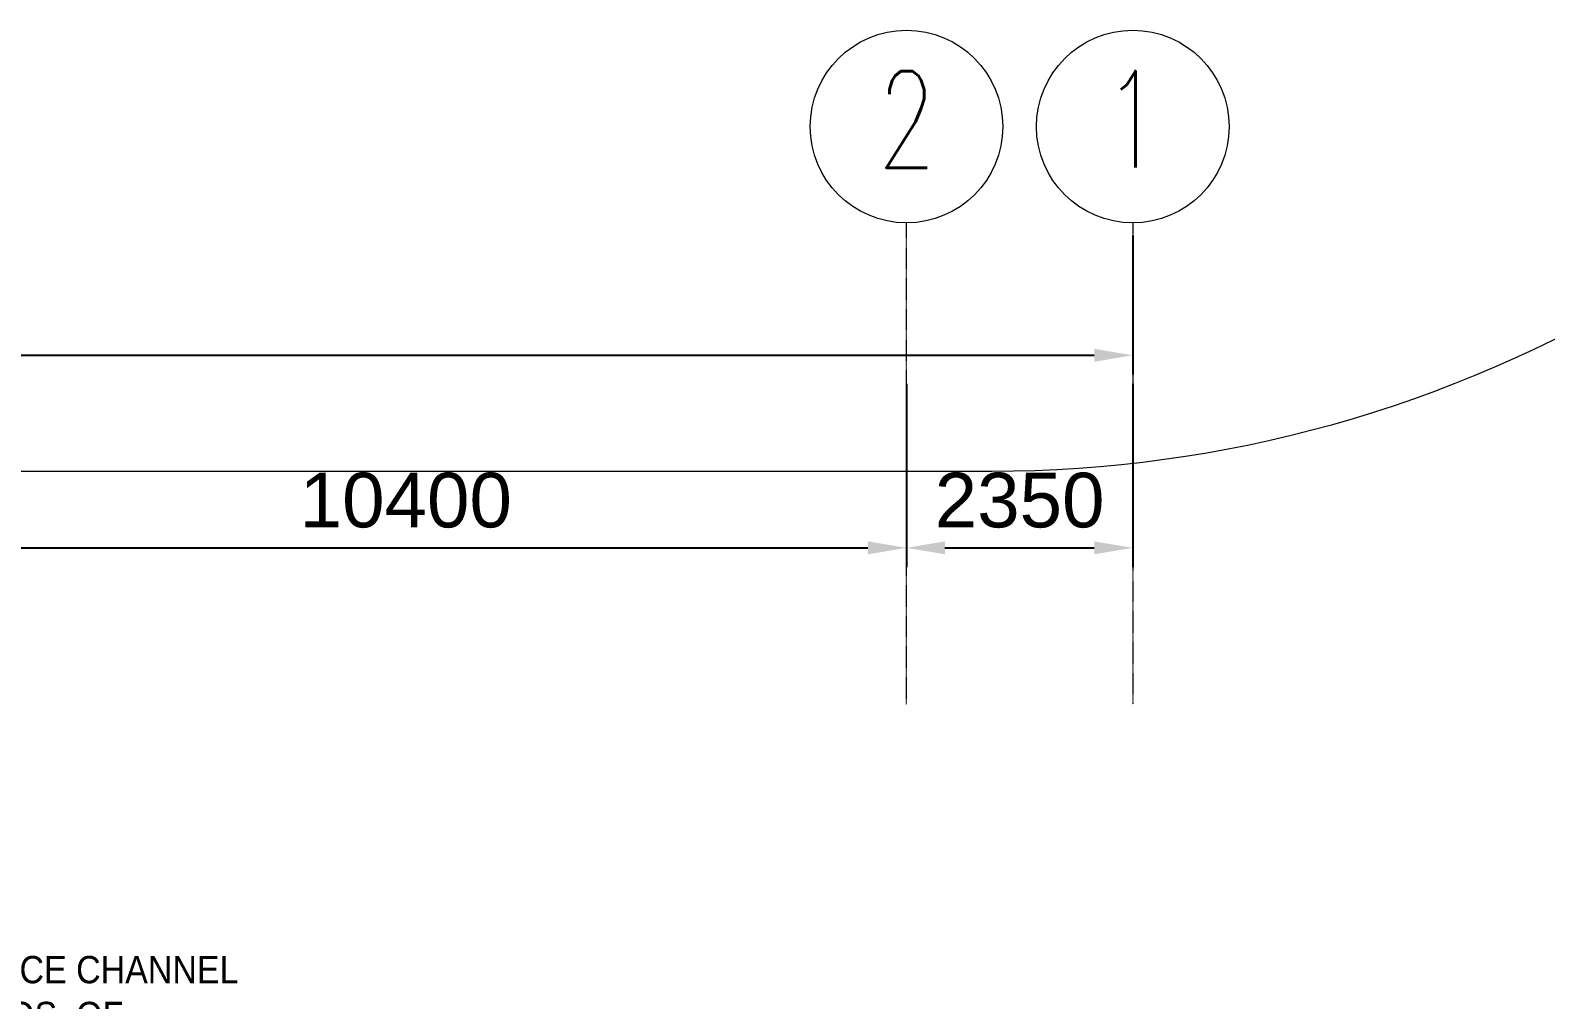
# Model space of a CAD drawing. Header units: millimetres. Extents: x 12827 to 178996, y -27589 to 73652.
# Drawn here: x 76889 to 92628, y 53935 to 64003 of the extents above; entities that cross this region are included whole.
import ezdxf

# ---------------------------------------------------------------- set-up
doc = ezdxf.new("R2010")
doc.units = ezdxf.units.MM
doc.linetypes.add('Grid Line__1_200_', pattern=[10.5, 6, -1.5, 1.5, -1.5])
for name, color, linetype, lineweight in [('A-ANNO-DIMS', 211, 'Continuous', 5), ('A-ANNO-NOTE', 131, 'Continuous', 25), ('A-FLOR', 192, 'Continuous', 9), ('G-ANNO-TEXT', 231, 'Continuous', 5), ('S-GRID', 1, 'Continuous', 5), ('S-GRID-IDEN', 1, 'Continuous', 25)]:
    doc.layers.add(name, color=color, linetype=linetype, lineweight=lineweight)
doc.styles.add('RomanS', font='romans__.ttf', dxfattribs={"width": 0.7, "height": 1003.164557})
doc.styles.add('Swis721 BT_1', font='swiss.ttf', dxfattribs={"width": 0.89, "height": 283.821263})
doc.styles.add('Swis721 BT_3', font='swiss.ttf', dxfattribs={"height": 567.642527})
doc.dimstyles.new('DLN_3mm', dxfattribs={"dimscale": 304.8, "dimtxt": 600, "dimasz": 1.312336, "dimexe": 0.656168, "dimexo": 0.0625, "dimgap": 0.656168, "dimtad": 1, "dimdec": 0, "dimzin": 0, "dimdsep": 46, "dimtxsty": 'Swis721 BT_3', "dimsah": 1, "dimcen": 0.09, "dimadec": 0, "dimazin": 0, "dimtfac": 1, "dimtdec": 4, "dimtix": 1, "dimtmove": 0, "dimatfit": 3, "dimfxl": 0.656168, "dimfxlon": 1, "dimtvp": 1, "dimtolj": 1, "dimtzin": 0, "dimarcsym": 2})

# ---------------------------------------------------------------- blocks, each defined once
blk = doc.blocks.new('Grid - Bubble - 10mm-1724413-Copy of 1_F')
at = {"layer": 'A-ANNO-NOTE', "lineweight": 5}
blk.add_circle((0, 0), 5, dxfattribs=at)
blk = doc.blocks.new('DIMBLOCK12-Copy of 1_F')
at = {"layer": 'A-ANNO-DIMS', "color": 0, "lineweight": -2, "transparency": 16777216}
for p, q in [((75589, 63019), (75589, 58428)), ((85989, 60331), (85989, 58428)), ((75989, 58628), (85589, 58628))]:
    blk.add_line(p, q, dxfattribs=at)
at = {"layer": 'A-ANNO-DIMS', "color": 0, "transparency": 16777216}
for points in [[(75989, 58695), (75989, 58561), (75589, 58628)], [(85589, 58695), (85589, 58561), (85989, 58628)]]:
    blk.add_solid(points, dxfattribs=at)
at = {"layer": 'Defpoints', "color": 0, "transparency": 16777216}
for p in [(75589, 63038), (85989, 60350), (85989, 58628)]:
    blk.add_point(p, dxfattribs=at)
at = {"layer": 'A-ANNO-DIMS', "color": 0, "transparency": 16777216, "insert": (80789, 59120), "char_height": 567.6, "width": 2628.57, "attachment_point": 5, "style": 'Swis721 BT_3'}
blk.add_mtext('\\A1;10400', dxfattribs=at)
blk = doc.blocks.new('DIMBLOCK13-Copy of 1_F')
at = {"layer": 'A-ANNO-DIMS', "color": 0, "lineweight": -2, "transparency": 16777216}
for p, q in [((85989, 60331), (85989, 58428)), ((88339, 60331), (88339, 58428)), ((86389, 58628), (87939, 58628))]:
    blk.add_line(p, q, dxfattribs=at)
at = {"layer": 'A-ANNO-DIMS', "color": 0, "transparency": 16777216}
for points in [[(86389, 58695), (86389, 58561), (85989, 58628)], [(87939, 58695), (87939, 58561), (88339, 58628)]]:
    blk.add_solid(points, dxfattribs=at)
at = {"layer": 'Defpoints', "color": 0, "transparency": 16777216}
for p in [(85989, 60350), (88339, 60350), (88339, 58628)]:
    blk.add_point(p, dxfattribs=at)
at = {"layer": 'A-ANNO-DIMS', "color": 0, "transparency": 16777216, "insert": (87164, 59120), "char_height": 567.6, "width": 2102.86, "attachment_point": 5, "style": 'Swis721 BT_3'}
blk.add_mtext('\\A1;2350', dxfattribs=at)
blk = doc.blocks.new('DIMBLOCK14-Copy of 1_F')
at = {"layer": 'A-ANNO-DIMS', "color": 0, "lineweight": -2, "transparency": 16777216}
for p, q in [((88339, 61871), (88339, 60428)), ((40339, 59922), (40339, 60828)), ((40739, 60628), (87939, 60628))]:
    blk.add_line(p, q, dxfattribs=at)
at = {"layer": 'A-ANNO-DIMS', "color": 0, "transparency": 16777216}
for points in [[(40739, 60695), (40739, 60561), (40339, 60628)], [(87939, 60695), (87939, 60561), (88339, 60628)]]:
    blk.add_solid(points, dxfattribs=at)
at = {"layer": 'Defpoints', "color": 0, "transparency": 16777216}
for p in [(88339, 61890), (88339, 60628), (40339, 59903)]:
    blk.add_point(p, dxfattribs=at)
at = {"layer": 'A-ANNO-DIMS', "color": 0, "transparency": 16777216, "insert": (64339, 61120), "char_height": 567.6, "width": 2628.57, "attachment_point": 5, "style": 'Swis721 BT_3'}
blk.add_mtext('\\A1;48000', dxfattribs=at)

msp = doc.modelspace()

# ---------------------------------------------------------------- linework, layer by layer
at = {"layer": 'A-FLOR'}
msp.add_line((43089.37467, 59425.26446), (86876.24724, 59425.26446), dxfattribs=at)
msp.add_arc((86876.24724, 72575.26446), 13150, 269.999999999, 301.23310812, dxfattribs=at)
at = {"layer": 'S-GRID', "linetype": 'Grid Line__1_200_'}
for p, q in [((85989.29296, 57003.12998), (85989.29296, 62003.12998)), ((88339.29296, 62003.12998), (88339.29296, 57003.12998))]:
    msp.add_line(p, q, dxfattribs=at)

# ---------------------------------------------------------------- block references
at = {"layer": 'S-GRID-IDEN', "lineweight": 5, "xscale": 199.9999999999999, "yscale": 199.9999999999999, "zscale": 199.9999999999999}
msp.add_blockref('Grid - Bubble - 10mm-1724413-Copy of 1_F', (85989.29296, 63003.12998), dxfattribs=at)
at = {"layer": 'S-GRID-IDEN', "lineweight": 5, "xscale": 199.9999999999999, "yscale": 199.9999999999999, "zscale": 199.9999999999999, "rotation": 180}
msp.add_blockref('Grid - Bubble - 10mm-1724413-Copy of 1_F', (88339.29296, 63003.12998), dxfattribs=at)

# ---------------------------------------------------------------- texts
at = {"layer": 'G-ANNO-TEXT', "color": 7, "insert": (75581.03934, 54389.36585), "char_height": 283.8212635, "width": 3999.6, "attachment_point": 1, "line_spacing_factor": 1.00667, "style": 'Swis721 BT_1'}
msp.add_mtext('SURFACE CHANNEL\\PW/ 2 NOS. OF\\PDRAINAGE OUTLET\\PWIDTH = 300mm', dxfattribs=at)
at = {"layer": 'S-GRID-IDEN', "lineweight": 5, "char_height": 1003.164557, "width": 792, "attachment_point": 2, "line_spacing_factor": 0.964689, "style": 'RomanS'}
for s, insert in [('\\fRomanS|b0|i0|c134|p2|;\\W.7;2', (85991.97851, 63578.03111)), ('\\fRomanS|b0|i0|c134|p2|;\\W.7;1', (88336.60742, 63579.71925))]:
    msp.add_mtext(s, dxfattribs=dict(at, insert=insert))

# ---------------------------------------------------------------- dimensions: what is measured, and where the dimension line sits
at = {"layer": 'A-ANNO-DIMS'}
for base, p1, p2, override, picture, middle in [((85989.29296, 58627.92041), (75589.29296, 63038.0528), (85989.29296, 60350.16398), {"dimpost": '<>', "dimfxl": 10741.729207}, 'DIMBLOCK12-Copy of 1_F', (80789.29296, 59119.64165)), ((88339.29296, 60627.92041), (40339.29296, 59902.54201), (88339.29296, 61890.24891), {"dimpost": '<>', "dimfxl": 48041.138403}, 'DIMBLOCK14-Copy of 1_F', (64339.29296, 61119.64165)), ((88339.29296, 58627.92041), (85989.29296, 60350.16398), (88339.29296, 60350.16398), {"dimpost": '<>', "dimfxl": 2350.000001}, 'DIMBLOCK13-Copy of 1_F', (87164.29296, 59119.64165))]:
    dim = msp.add_linear_dim(base=base, p1=p1, p2=p2, dimstyle='DLN_3mm', override=override, dxfattribs=at)
    dim.commit()
    dim.dimension.update_dxf_attribs({"geometry": picture, "text_midpoint": middle})

doc.saveas('drawing.dxf')
